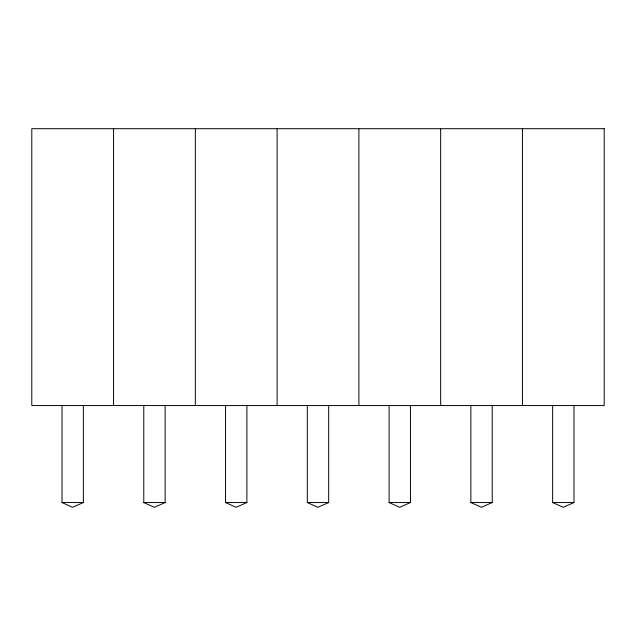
<?xml version="1.0" encoding="UTF-8"?>
<svg xmlns="http://www.w3.org/2000/svg" width="636" height="636" viewBox="0 0 636 636"><rect width="100%" height="100%" fill="white"/><g stroke="black" fill="none" stroke-linecap="round" stroke-linejoin="round"><path stroke-width="0.95" d="M83.356 405.561L83.356 502.551L72.56 507.305L62.018 502.551L62.018 405.561M165.129 405.561L165.129 502.551L154.333 507.305L143.784 502.551L143.784 405.561M246.895 405.561L246.895 502.551L236.107 507.305L225.557 502.551L225.557 405.561M328.669 405.561L328.669 502.551L317.873 507.305L307.331 502.551L307.331 405.561M410.443 405.561L410.443 502.551L399.647 507.305L389.105 502.551L389.105 405.561M492.216 405.561L492.216 502.551L481.42 507.305L470.871 502.551L470.871 405.561M573.982 405.561L573.982 502.551L563.194 507.305L552.644 502.551L552.644 405.561M62.018 502.551L83.356 502.551M143.784 502.551L165.129 502.551M225.557 502.551L246.895 502.551M307.331 502.551L328.669 502.551M389.105 502.551L410.443 502.551M470.871 502.551L492.216 502.551M552.644 502.551L573.982 502.551M522.426 128.695L522.426 405.561M440.661 128.695L440.661 405.561M358.887 128.695L358.887 405.561M277.113 128.695L277.113 405.561M195.339 128.695L195.339 405.561M113.574 128.695L113.574 405.561M604.2 128.695L31.8 128.695L31.8 405.561L604.2 405.561L604.2 128.695"/></g></svg>
